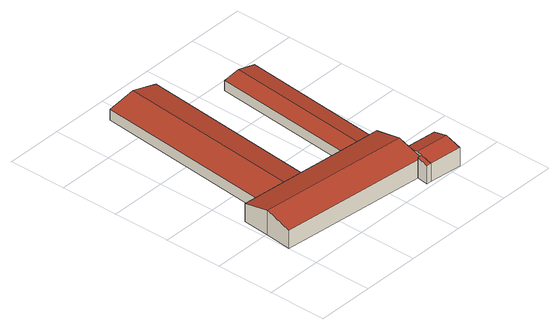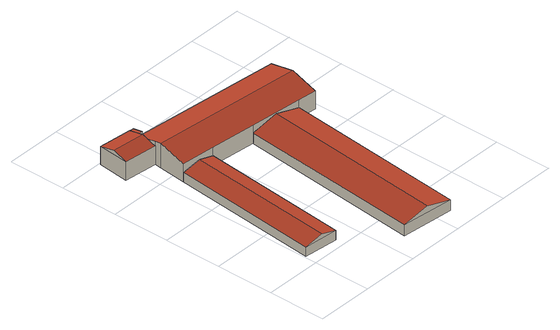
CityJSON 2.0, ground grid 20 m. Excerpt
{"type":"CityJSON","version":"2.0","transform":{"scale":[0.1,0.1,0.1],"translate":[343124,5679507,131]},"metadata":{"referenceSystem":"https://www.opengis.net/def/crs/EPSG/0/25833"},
"CityObjects":{
"building1":{"type":"Building","attributes":{"Gemeindeschluessel":14729160,"Geometrietyp2DReferenz":"3000","function":"31001_2724","roofType":"9999"},"children":["building1-1","building1-2","building1-3","building1-4","building1-5"]},
"building1-1":{"type":"BuildingPart","attributes":{"Dachtyp_tdc":"tdcGableRoof","Dachneigung":13.18,"QualitaetDacherkennung":90,"Geometrietyp2DReferenz":"3000","roofType":"3100","measuredHeight":4.87},"parents":["building1"],"geometry":[{"type":"MultiSurface","lod":"2","boundaries":[[[0,1,2,3]],[[1,4,5,2]],[[4,6,7,5]],[[4,1,8]],[[1,0,9,8]],[[6,4,8,9]],[[3,2,5,7]],[[3,7,6,0]],[[0,6,9]]],"semantics":{"surfaces":[{"type":"WallSurface"},{"type":"RoofSurface"},{"type":"GroundSurface"},{"type":"ClosureSurface"}],"values":[0,0,0,0,1,1,2,3,3]}}]},
"building1-2":{"type":"BuildingPart","attributes":{"Dachtyp_tdc":"tdcPolyFlatRoof","Dachneigung":14.16,"QualitaetDacherkennung":77,"Geometrietyp2DReferenz":"3000","roofType":"2100","measuredHeight":7.47},"parents":["building1"],"geometry":[{"type":"MultiSurface","lod":"2","boundaries":[[[10,11,12,13]],[[11,14,15,16,12]],[[14,11,10,17,18]],[[19,13,12,16]],[[10,13,19,20,17]],[[17,20,18]],[[20,15,14,18]],[[20,19,16,15]]],"semantics":{"surfaces":[{"type":"WallSurface"},{"type":"RoofSurface"},{"type":"GroundSurface"},{"type":"ClosureSurface"}],"values":[0,0,1,2,3,3,0,3]}}]},
"building1-3":{"type":"BuildingPart","attributes":{"Dachtyp_tdc":"tdcGableRoof","Dachneigung":14.18,"QualitaetDacherkennung":90,"Geometrietyp2DReferenz":"3000","roofType":"3100","measuredHeight":8.87},"parents":["building1"],"geometry":[{"type":"MultiSurface","lod":"2","boundaries":[[[15,21,22,16]],[[21,23,24,22]],[[23,25,26,24]],[[25,27,28,26]],[[27,29,28]],[[30,31,32]],[[30,33,0,3,31]],[[34,35,36,7,6]],[[35,37,38,39,36]],[[35,34,33,30,27,25,23]],[[23,21,15,20,40,37,35]],[[16,22,24,26,28,31,3,7,36,39,19]],[[30,32,41,29,27]],[[32,31,28,29]],[[32,29,41]],[[34,6,9,0,33]],[[6,7,3,0]],[[6,0,9]],[[40,38,37]],[[39,38,20,19]],[[20,38,40]],[[16,19,20,15]]],"semantics":{"surfaces":[{"type":"WallSurface"},{"type":"RoofSurface"},{"type":"GroundSurface"},{"type":"ClosureSurface"}],"values":[0,0,0,0,0,0,0,0,0,1,1,2,0,3,3,0,3,3,0,3,3,3]}}]},
"building1-4":{"type":"BuildingPart","attributes":{"Dachtyp_tdc":"tdcGableRoof","Dachneigung":13.97,"QualitaetDacherkennung":86,"Geometrietyp2DReferenz":"3000","roofType":"3100","measuredHeight":7.9},"parents":["building1"],"geometry":[{"type":"MultiSurface","lod":"2","boundaries":[[[38,42,43,39]],[[42,44,45,43]],[[44,46,10,13,45]],[[44,42,47]],[[42,38,40,48,47]],[[46,44,47,48]],[[39,43,45,13,19]],[[17,10,46]],[[19,13,10,17,20]],[[39,19,20,38]],[[48,40,20,18,17,46]],[[18,20,17]],[[40,38,20]]],"semantics":{"surfaces":[{"type":"WallSurface"},{"type":"RoofSurface"},{"type":"GroundSurface"},{"type":"ClosureSurface"}],"values":[0,0,0,0,1,1,2,0,3,3,0,3,3]}}]},
"building1-5":{"type":"BuildingPart","attributes":{"Dachtyp_tdc":"tdcGableRoof","Dachneigung":14.22,"QualitaetDacherkennung":94,"Geometrietyp2DReferenz":"3000","roofType":"3100","measuredHeight":6.17},"parents":["building1"],"geometry":[{"type":"MultiSurface","lod":"2","boundaries":[[[49,50,51,52]],[[50,32,31,51]],[[29,49,52,28]],[[49,29,41,53]],[[32,50,53,41]],[[49,53,50]],[[52,51,31,28]],[[29,28,31,32]],[[32,41,29]]],"semantics":{"surfaces":[{"type":"WallSurface"},{"type":"RoofSurface"},{"type":"GroundSurface"},{"type":"ClosureSurface"}],"values":[0,0,0,1,1,0,2,3,3]}}]}
},
"vertices":[
[429,254,41],[477,768,41],[477,768,6],[429,254,6],[597,757,39],[597,757,6],[547,243,39],[547,243,6],[532,763,54],[483,249,54],
[525,16,70],[510,17,70],[510,17,6],[525,16,6],[514,56,80],[514,56,71],[514,56,6],[525,17,71],[529,55,80],[529,55,6],[529,55,71],
[2,106,71],[2,106,6],[11,198,94],[11,198,6],[20,292,70],[20,292,6],[86,286,70],[86,286,6],[86,286,44],[269,269,70],[269,269,6],[269,269,44],[429,254,70],[547,243,70],[538,148,94],[538,148,6],[535,124,88],[535,124,71],[535,124,6],[532,90,80],[178,277,67],
[651,112,71],[651,112,6],[640,4,71],[640,4,6],[525,16,71],[646,60,85],[530,71,85],
[146,922,44],[330,904,44],[330,904,6],[146,922,6],[238,913,67]
]}
